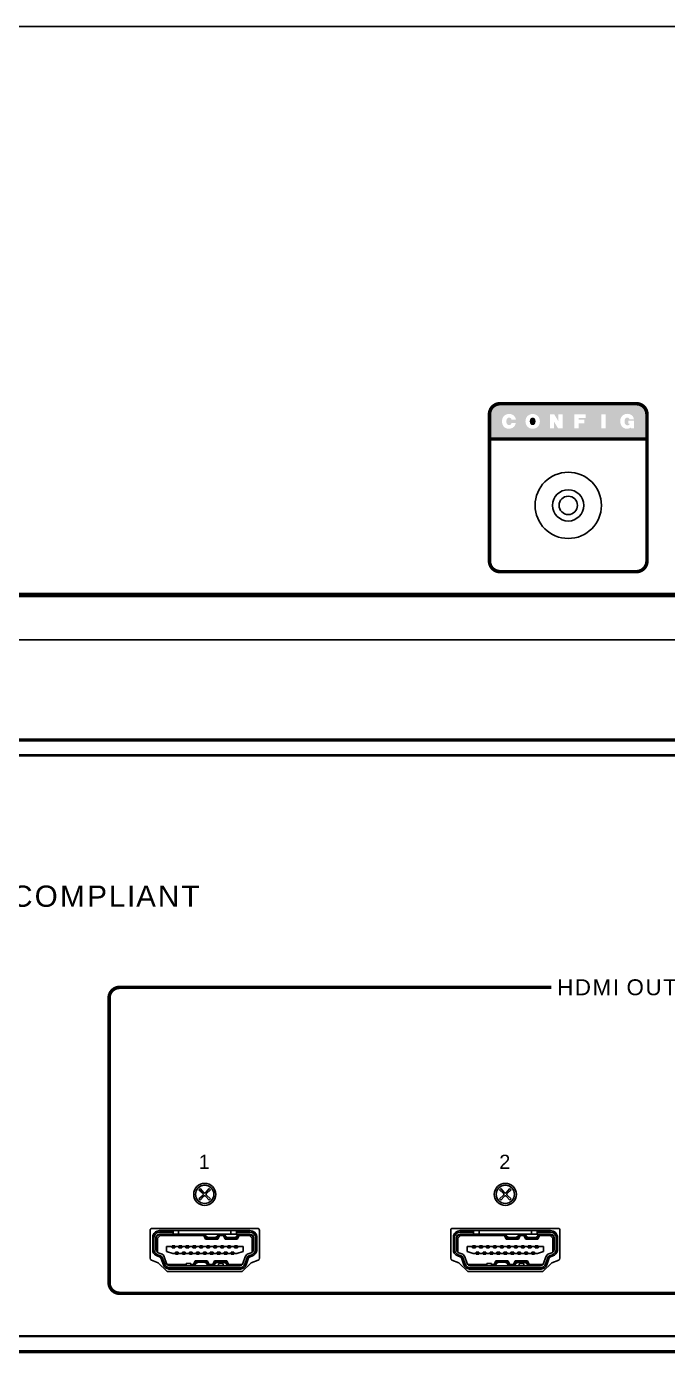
# Model space of a CAD drawing. Header units: inches. Extents: x 0.5 to 19.5, y 0.5 to 8.
# Drawn here: x 10 to 13.62, y 0.5 to 8 of the extents above; entities that cross this region are included whole.
import ezdxf

# ---------------------------------------------------------------- set-up
doc = ezdxf.new("R2010")
doc.units = ezdxf.units.IN
doc.header["$MEASUREMENT"] = 0
doc.styles.add('CAD_SALES', font='ARIAL.TTF')

# ---------------------------------------------------------------- blocks, each defined once
blk = doc.blocks.new('HDMI118')
for p, q in [((-0.2932755905517048, 0.09931207015879195), (-0.2932755905517048, 0.1910186385026229)), ((-0.2874015748031447, 0.1786299212598443), (-0.2874015748031447, 0.1117007874015776)), ((-0.2559055118110116, 0.1983149606299257), (-0.2755905511810859, 0.1786299212598443)), ((-0.2677165354330562, 0.1753683971466593), (-0.2755905511810859, 0.1786299212598443)), ((-0.2755905511811001, 0.1786299212598443), (-0.2755905511811001, 0.1117007874015776)), ((-0.2526439876978266, 0.190440944881896), (-0.2677165354330562, 0.1753683971466593)), ((-0.2677165354330562, 0.1753683971466593), (-0.2677165354330562, 0.09595275590551111)), ((-0.2559055118110249, 0.2179999999999991), (0.2559055118110196, 0.2179999999999929)), ((-0.1791338582677078, 0.2101259842519703), (-0.2559055118110116, 0.2101259842519703)), ((-0.2526439876978266, 0.190440944881896), (-0.2559055118110116, 0.1983149606299257)), ((-0.1791338582677078, 0.1983149606299257), (-0.2559055118110116, 0.1983149606299257)), ((-0.004866409360221979, 0.1904409448818818), (-0.2526439876978266, 0.190440944881896)), ((-0.1791338582677078, 0.218), (-0.1791338582677078, 0.2101259842519703)), ((-0.1791338582677078, 0.2101259842519703), (-0.1791338582677078, 0.1983149606299257)), ((-0.147637795275589, 0.1983149606299257), (-0.1791338582677078, 0.1983149606299257)), ((-0.147637795275589, 0.2179999999999929), (-0.147637795275589, 0.1983149606299257)), ((0.1476377952755961, 0.1983149606299115), (-0.147637795275589, 0.1983149606299257)), ((-0.004866409360221979, 0.1904409448818818), (0.007874015748040364, 0.1825669291338521)), ((-0.004866409360221979, 0.1904409448818818), (0.004976110324815153, 0.1707559055118004)), ((0.007874015748040364, 0.1825669291338521), (1.06581410364015e-14, 0.1983149606299186)), ((0.004976110324815153, 0.1707559055118004), (0.00984251968504779, 0.1786299212598372)), ((0.004976110324815153, 0.1707559055118004), (0.07376404715551743, 0.1707559055118004)), ((0.007874015748040364, 0.1825669291338521), (0.00984251968504779, 0.1786299212598372)), ((0.00984251968504779, 0.1786299212598372), (0.0254925069979457, 0.1786299212598372)), ((0.0254925069979457, 0.1786299212598372), (0.05324765048241531, 0.1786299212598372)), ((0.05324765048241531, 0.1786299212598372), (0.0688976377952848, 0.1786299212598372)), ((0.0688976377952848, 0.1786299212598372), (0.07086614173229222, 0.1825669291338521)), ((0.07376404715551743, 0.1707559055118004), (0.0688976377952848, 0.1786299212598301)), ((0.07086614173229222, 0.1825669291338521), (0.07874015748032193, 0.1983149606299115)), ((0.08360656684055456, 0.1904409448818818), (0.07086614173229222, 0.1825669291338521)), ((0.07376404715551743, 0.1707559055118004), (0.08360656684055456, 0.1904409448818818)), ((0.1053698111122081, 0.1904409448818818), (0.08360656684055456, 0.1904409448818818)), ((0.1053698111122081, 0.1904409448818818), (0.1181102362204847, 0.1825669291338521)), ((0.1053698111122081, 0.1904409448818818), (0.1152123307972452, 0.1707559055118004)), ((0.1181102362204847, 0.1825669291338521), (0.1102362204724479, 0.1983149606299115)), ((0.1152123307972452, 0.1707559055118004), (0.1200787401574921, 0.1786299212598301)), ((0.1152123307972452, 0.1707559055118004), (0.1840002676279617, 0.1707559055118004)), ((0.1181102362204847, 0.1825669291338521), (0.1200787401574921, 0.1786299212598301)), ((0.1200787401574921, 0.1786299212598301), (0.1357287274703616, 0.1786299212598301)), ((0.1357287274703616, 0.1786299212598301), (0.1634838709548454, 0.1786299212598301)), ((0.1476377952755961, 0.2179999999999858), (0.1476377952755961, 0.1983149606299115)), ((0.1791338582677149, 0.1983149606299115), (0.1476377952755961, 0.1983149606299115)), ((0.1634838709548454, 0.1786299212598301), (0.179133858267722, 0.1786299212598301)), ((0.1791338582677149, 0.2179999999999929), (0.1791338582677149, 0.2101259842519561)), ((0.1791338582677149, 0.2101259842519561), (0.1791338582677149, 0.1983149606299115)), ((0.2559055118110187, 0.2101259842519561), (0.1791338582677149, 0.2101259842519561)), ((0.2559055118110187, 0.1983149606299115), (0.1791338582677149, 0.1983149606299115)), ((0.179133858267722, 0.1786299212598301), (0.1811023622047294, 0.182566929133845)), ((0.1840002676279617, 0.1707559055118004), (0.179133858267722, 0.1786299212598301)), ((0.1811023622047294, 0.182566929133845), (0.1889763779527662, 0.1983149606299115)), ((0.1938427873129989, 0.1904409448818818), (0.1811023622047294, 0.182566929133845)), ((0.1840002676279617, 0.1707559055118004), (0.1938427873129989, 0.1904409448818818)), ((0.2526439876978408, 0.1904409448818747), (0.1938427873129989, 0.1904409448818818)), ((0.2526439876978408, 0.1904409448818747), (0.2559055118110329, 0.1983149606299115)), ((0.2677165354330775, 0.1753683971466451), (0.2526439876978408, 0.1904409448818747)), ((0.2755905511811072, 0.1786299212598301), (0.2559055118110329, 0.1983149606299115)), ((0.2677165354330775, 0.1753683971466451), (0.2755905511811072, 0.1786299212598301)), ((0.2677165354330775, 0.095952755905504), (0.2677165354330775, 0.1753683971466451)), ((0.2755905511811072, 0.1117007874015634), (0.2755905511811072, 0.1786299212598301)), ((0.2874015748031518, 0.1117007874015634), (0.2874015748031518, 0.1786299212598301)), ((0.294724409448289, 0.1851946974352492), (0.294724409448289, 0.1051360112261541)), ((-0.2666777997897931, 0.08210416942407406), (-0.2498642064945251, 0.07598452193354532)), ((-0.2626381917977518, 0.09320290116563612), (-0.2458245985025123, 0.08708325367511449)), ((-0.2165354330708631, 0.1284330708661479), (-0.2165354330708631, 0.1008740157480368)), ((-0.1850393700787301, 0.1284330708661479), (-0.2165354330708631, 0.1284330708661479)), ((-0.2165354330708631, 0.1008740157480368), (-0.1811023622047152, 0.08906299212598512)), ((-0.1811023622047152, 0.1323700787401627), (-0.1850393700787301, 0.1323700787401627)), ((-0.1850393700787301, 0.1323700787401627), (-0.1850393700787301, 0.1284330708661479)), ((-0.1850393700787301, 0.1284330708661479), (-0.1850393700787301, 0.1205590551181182)), ((-0.1850393700787301, 0.1205590551181182), (-0.1692913385826706, 0.1205590551181182)), ((-0.1811023622047152, 0.1323700787401627), (-0.1811023622047152, 0.1205590551181182)), ((-0.1732283464566855, 0.1323700787401627), (-0.1811023622047152, 0.1323700787401627)), ((-0.1811023622047152, 0.08906299212598512), (-0.1653543307086558, 0.08906299212598512)), ((-0.1732283464566855, 0.1323700787401627), (-0.1732283464566855, 0.1205590551181182)), ((-0.1692913385826706, 0.1323700787401627), (-0.1732283464566855, 0.1323700787401627)), ((-0.1692913385826706, 0.1284330708661479), (-0.1692913385826706, 0.1323700787401627)), ((-0.1692913385826706, 0.1284330708661479), (-0.1692913385826706, 0.1205590551181182)), ((-0.1456692913385815, 0.1284330708661479), (-0.1692913385826706, 0.1284330708661479)), ((-0.1653543307086558, 0.08906299212598512), (-0.1653543307086558, 0.09693700787402193)), ((-0.1496062992125964, 0.09693700787402193), (-0.1653543307086558, 0.09693700787402193)), ((-0.1653543307086558, 0.08906299212598512), (-0.1653543307086558, 0.08512598425197027)), ((-0.1653543307086558, 0.08512598425197027), (-0.1614173228346409, 0.08512598425197027)), ((-0.1614173228346409, 0.08512598425197027), (-0.1614173228346409, 0.09693700787402193)), ((-0.1535433070866041, 0.08512598425197027), (-0.1614173228346409, 0.08512598425197027)), ((-0.1535433070866041, 0.08512598425197027), (-0.1535433070866041, 0.09693700787402193)), ((-0.1535433070866041, 0.08512598425197027), (-0.1496062992125893, 0.08512598425197027)), ((-0.1502755905512778, 0.08512598425194895), (-0.1502755905512778, 0.09693700787399351)), ((-0.1496062992125964, 0.08906299212598512), (-0.1496062992125964, 0.09693700787402193)), ((-0.1496062992125964, 0.08906299212598512), (-0.1259842519684931, 0.08906299212598512)), ((-0.1496062992125893, 0.08512598425197027), (-0.1496062992125822, 0.08906299212598512)), ((-0.1417322834645525, 0.1323700787401627), (-0.1456692913385673, 0.1323700787401627)), ((-0.1456692913385673, 0.1323700787401627), (-0.1456692913385673, 0.1284330708661479)), ((-0.1456692913385815, 0.1284330708661479), (-0.1456692913385815, 0.1205590551181182)), ((-0.1456692913385815, 0.1205590551181182), (-0.1299212598425079, 0.120559055118111)), ((-0.1338582677165228, 0.1323700787401627), (-0.1417322834645525, 0.1323700787401627)), ((-0.1417322834645525, 0.1323700787401627), (-0.1417322834645525, 0.1205590551181182)), ((-0.1338582677165228, 0.1323700787401627), (-0.1338582677165228, 0.1205590551181182)), ((-0.1299212598425079, 0.1323700787401627), (-0.1338582677165228, 0.1323700787401627)), ((-0.1299212598425079, 0.1284330708661479), (-0.1299212598425079, 0.1323700787401627)), ((-0.1299212598425079, 0.1284330708661479), (-0.1299212598425079, 0.1205590551181182)), ((-0.1062992125984188, 0.1284330708661479), (-0.1299212598425079, 0.1284330708661479)), ((-0.1102362204724336, 0.09693700787401482), (-0.1259842519684931, 0.09693700787402193)), ((-0.1259842519684931, 0.08906299212598512), (-0.1259842519684931, 0.09693700787402193)), ((-0.1259842519684931, 0.08906299212598512), (-0.1259842519684931, 0.08512598425197027)), ((-0.1259842519684931, 0.08512598425197027), (-0.1220472440944782, 0.08512598425197027)), ((-0.1220472440944782, 0.08512598425197027), (-0.1220472440944782, 0.09693700787401482)), ((-0.1141732283464485, 0.08512598425197027), (-0.1220472440944782, 0.08512598425197027)), ((-0.1141732283464485, 0.08512598425197027), (-0.1141732283464485, 0.09693700787401482)), ((-0.1141732283464485, 0.08512598425197027), (-0.1102362204724336, 0.08512598425197027)), ((-0.1102362204724336, 0.08906299212598512), (-0.1102362204724336, 0.09693700787401482)), ((-0.1102362204724336, 0.08906299212598512), (-0.08661417322834453, 0.08906299212598512)), ((-0.1102362204724336, 0.08512598425197027), (-0.1102362204724336, 0.08906299212598512)), ((-0.1023622047244039, 0.1323700787401627), (-0.1062992125984188, 0.1323700787401627)), ((-0.1062992125984188, 0.1323700787401627), (-0.1062992125984188, 0.1284330708661479)), ((-0.1062992125984188, 0.1284330708661479), (-0.1062992125984188, 0.120559055118111)), ((-0.1062992125984188, 0.120559055118111), (-0.09055118110235938, 0.120559055118111)), ((-0.09448818897637423, 0.1323700787401627), (-0.1023622047244039, 0.1323700787401627)), ((-0.1023622047244039, 0.1323700787401627), (-0.1023622047244039, 0.120559055118111)), ((-0.09448818897637423, 0.1323700787401627), (-0.09448818897637423, 0.120559055118111)), ((-0.09055118110235227, 0.1323700787401627), (-0.09448818897637423, 0.1323700787401627)), ((-0.09055118110235227, 0.1284330708661479), (-0.09055118110235227, 0.1323700787401627)), ((-0.09055118110235938, 0.1284330708661479), (-0.09055118110235938, 0.120559055118111)), ((-0.06692913385825605, 0.1284330708661479), (-0.09055118110235938, 0.1284330708661479)), ((-0.07086614173227801, 0.09693700787401482), (-0.08661417322834453, 0.09693700787401482)), ((-0.08661417322834453, 0.08906299212598512), (-0.08661417322834453, 0.09693700787401482)), ((-0.08661417322833742, 0.08906299212598512), (-0.08661417322833742, 0.08512598425197027)), ((-0.08661417322833742, 0.08512598425197027), (-0.08267716535432257, 0.08512598425197027)), ((-0.08267716535432257, 0.08512598425197027), (-0.08267716535432257, 0.09693700787401482)), ((-0.07480314960628576, 0.08512598425197027), (-0.08267716535432257, 0.08512598425197027)), ((-0.07480314960628576, 0.08512598425197027), (-0.07480314960628576, 0.09693700787401482)), ((-0.07480314960628576, 0.08512598425197027), (-0.0708661417322709, 0.08512598425197027)), ((-0.07086614173227801, 0.08906299212598512), (-0.07086614173227801, 0.09693700787401482)), ((-0.07086614173227801, 0.08906299212598512), (-0.04724409448818179, 0.08906299212597801)), ((-0.0708661417322709, 0.08512598425197027), (-0.0708661417322709, 0.08906299212598512)), ((-0.0629921259842412, 0.1323700787401627), (-0.06692913385825605, 0.1323700787401627)), ((-0.06692913385825605, 0.1323700787401627), (-0.06692913385825605, 0.1284330708661479)), ((-0.06692913385825605, 0.1284330708661479), (-0.06692913385825605, 0.120559055118111)), ((-0.06692913385825605, 0.120559055118111), (-0.05118110236219664, 0.120559055118111)), ((-0.05511811023621149, 0.1323700787401627), (-0.0629921259842412, 0.1323700787401627)), ((-0.0629921259842412, 0.1323700787401627), (-0.0629921259842412, 0.120559055118111)), ((-0.05511811023621149, 0.1323700787401627), (-0.05511811023621149, 0.120559055118111)), ((-0.05118110236219664, 0.1323700787401627), (-0.05511811023621149, 0.1323700787401627)), ((-0.05118110236219664, 0.1284330708661479), (-0.05118110236219664, 0.1323700787401627)), ((-0.05118110236219664, 0.1284330708661479), (-0.05118110236219664, 0.120559055118111)), ((-0.02755905511810752, 0.1284330708661408), (-0.05118110236219664, 0.1284330708661479)), ((-0.03149606299212238, 0.09693700787400772), (-0.04724409448818179, 0.09693700787400772)), ((-0.04724409448818179, 0.08906299212597801), (-0.04724409448818179, 0.09693700787400772)), ((-0.04724409448818179, 0.08906299212597801), (-0.04724409448818179, 0.08512598425196316)), ((-0.04724409448818179, 0.08512598425196316), (-0.04330708661416693, 0.08512598425196316)), ((-0.04330708661416693, 0.08512598425196316), (-0.04330708661416693, 0.09693700787400772)), ((-0.03543307086613723, 0.08512598425196316), (-0.04330708661416693, 0.08512598425196316)), ((-0.03543307086613723, 0.08512598425196316), (-0.03543307086613723, 0.09693700787400772)), ((-0.03543307086613723, 0.08512598425196316), (-0.03149606299212238, 0.08512598425196316)), ((-0.03149606299212238, 0.08906299212597801), (-0.03149606299212238, 0.09693700787400772)), ((-0.03149606299212238, 0.08906299212597801), (-0.007874015748033258, 0.08906299212597801)), ((-0.03149606299212238, 0.08512598425196316), (-0.03149606299212238, 0.08906299212597801)), ((-0.02362204724408556, 0.1323700787401556), (-0.02755905511810752, 0.1323700787401556)), ((-0.02755905511810752, 0.1323700787401556), (-0.02755905511810752, 0.1284330708661408)), ((-0.02755905511810752, 0.1284330708661408), (-0.02755905511810752, 0.1205590551181039)), ((-0.02755905511810752, 0.1205590551181039), (-0.01181102362204811, 0.1205590551181039)), ((-0.01574803149605586, 0.1323700787401556), (-0.02362204724409267, 0.1323700787401556)), ((-0.02362204724409267, 0.1323700787401556), (-0.02362204724409267, 0.1205590551181039)), ((-0.01574803149605586, 0.1323700787401556), (-0.01574803149605586, 0.1205590551181039)), ((-0.0118110236220339, 0.1323700787401556), (-0.01574803149604875, 0.1323700787401556)), ((-0.0118110236220339, 0.1284330708661336), (-0.0118110236220339, 0.1323700787401556)), ((-0.01181102362204811, 0.1284330708661408), (-0.01181102362204811, 0.1205590551181039)), ((0.01181102362205522, 0.1284330708661336), (-0.01181102362204811, 0.1284330708661408)), ((0.007874015748040364, 0.09693700787400772), (-0.007874015748033258, 0.09693700787400772)), ((-0.007874015748033258, 0.08906299212597801), (-0.007874015748033258, 0.09693700787400772)), ((-0.007874015748019048, 0.08906299212597801), (-0.007874015748019048, 0.08512598425196316)), ((-0.007874015748019048, 0.08512598425196316), (-0.003937007874004195, 0.08512598425196316)), ((-0.003937007874004195, 0.08512598425196316), (-0.003937007874004195, 0.09693700787400772)), ((0.003937007874025511, 0.08512598425196316), (-0.003937007874004195, 0.08512598425196316)), ((0.003937007874025511, 0.08512598425196316), (0.003937007874025511, 0.09693700787400772)), ((0.003937007874025511, 0.08512598425196316), (0.007874015748040364, 0.08512598425196316)), ((0.007874015748040364, 0.08906299212597801), (0.007874015748040364, 0.09693700787400772)), ((0.007874015748040364, 0.08906299212597801), (0.03149606299212948, 0.08906299212597801)), ((0.007874015748040364, 0.08512598425196316), (0.007874015748040364, 0.08906299212597801)), ((0.01574803149607007, 0.1323700787401556), (0.01181102362205522, 0.1323700787401556)), ((0.01181102362205522, 0.1323700787401556), (0.01181102362205522, 0.1284330708661336)), ((0.01181102362205522, 0.1284330708661336), (0.01181102362205522, 0.1205590551181039)), ((0.01181102362205522, 0.1205590551181039), (0.02755905511811463, 0.1205590551181039)), ((0.02362204724409978, 0.1323700787401556), (0.01574803149607007, 0.1323700787401556)), ((0.01574803149607007, 0.1323700787401556), (0.01574803149607007, 0.1205590551181039)), ((0.02362204724409978, 0.1323700787401556), (0.02362204724409978, 0.1205590551181039)), ((0.02755905511811463, 0.1323700787401556), (0.02362204724409978, 0.1323700787401556)), ((0.02755905511811463, 0.1284330708661336), (0.02755905511811463, 0.1323700787401556)), ((0.02755905511811463, 0.1284330708661336), (0.02755905511811463, 0.1205590551181039)), ((0.05118110236220375, 0.1284330708661336), (0.02755905511811463, 0.1284330708661336)), ((0.04724409448818889, 0.09693700787400772), (0.03149606299212948, 0.09693700787400772)), ((0.03149606299212948, 0.08906299212597801), (0.03149606299212948, 0.09693700787400772)), ((0.03149606299212948, 0.08906299212597801), (0.03149606299212948, 0.08512598425196316)), ((0.03149606299212948, 0.08512598425196316), (0.03543307086614433, 0.08512598425196316)), ((0.03543307086614433, 0.08512598425196316), (0.03543307086614433, 0.09693700787400772)), ((0.04330708661417404, 0.08512598425196316), (0.03543307086614433, 0.08512598425196316)), ((0.04330708661417404, 0.08512598425196316), (0.04330708661417404, 0.09693700787400772)), ((0.04330708661417404, 0.08512598425196316), (0.047244094488196, 0.08512598425196316)), ((0.04724409448818889, 0.08906299212597801), (0.04724409448818889, 0.09693700787400772)), ((0.04724409448818889, 0.08906299212597801), (0.07086614173229222, 0.08906299212597801)), ((0.047244094488196, 0.08512598425196316), (0.047244094488196, 0.08906299212597801)), ((0.05511811023623281, 0.1323700787401485), (0.05118110236221796, 0.1323700787401485)), ((0.05118110236221796, 0.1323700787401485), (0.05118110236221796, 0.1284330708661336)), ((0.05118110236220375, 0.1284330708661336), (0.05118110236220375, 0.1205590551181039)), ((0.05118110236220375, 0.1205590551181039), (0.06692913385827026, 0.1205590551181039)), ((0.06299212598426251, 0.1323700787401485), (0.05511811023623281, 0.1323700787401485)), ((0.05511811023623281, 0.1323700787401485), (0.05511811023623281, 0.1205590551181039)), ((0.06299212598426251, 0.1323700787401485), (0.06299212598426251, 0.1205590551181039)), ((0.06692913385827737, 0.1323700787401485), (0.06299212598426251, 0.1323700787401485)), ((0.06692913385827737, 0.1284330708661336), (0.06692913385827737, 0.1323700787401485)), ((0.06692913385827737, 0.1284330708661336), (0.06692913385827026, 0.1205590551181039)), ((0.09055118110236648, 0.1284330708661336), (0.06692913385827737, 0.1284330708661336)), ((0.08661417322835163, 0.09693700787400772), (0.07086614173229222, 0.09693700787400772)), ((0.07086614173229222, 0.08906299212597801), (0.07086614173229222, 0.09693700787400772)), ((0.07086614173229222, 0.08906299212597801), (0.07086614173229222, 0.08512598425196316)), ((0.07086614173229222, 0.08512598425196316), (0.07480314960630707, 0.08512598425196316)), ((0.07480314960630707, 0.08512598425196316), (0.07480314960630707, 0.09693700787400772)), ((0.08267716535433678, 0.08512598425196316), (0.07480314960630707, 0.08512598425196316)), ((0.08267716535433678, 0.08512598425196316), (0.08267716535433678, 0.09693700787400772)), ((0.08267716535433678, 0.08512598425196316), (0.08661417322835163, 0.08512598425196316)), ((0.08661417322835163, 0.08906299212597801), (0.08661417322835163, 0.09693700787400772)), ((0.08661417322835163, 0.08906299212597801), (0.1102362204724407, 0.08906299212597801)), ((0.08661417322835163, 0.08512598425196316), (0.08661417322835163, 0.08906299212597801)), ((0.09448818897638134, 0.1323700787401485), (0.09055118110236648, 0.1323700787401485)), ((0.09055118110236648, 0.1323700787401485), (0.09055118110236648, 0.1284330708661336)), ((0.09055118110236648, 0.1284330708661336), (0.09055118110236648, 0.1205590551181039)), ((0.09055118110236648, 0.1205590551181039), (0.1062992125984259, 0.1205590551181039)), ((0.102362204724411, 0.1323700787401485), (0.09448818897638134, 0.1323700787401485)), ((0.09448818897638134, 0.1323700787401485), (0.09448818897638134, 0.1205590551181039)), ((0.102362204724411, 0.1323700787401485), (0.102362204724411, 0.1205590551181039)), ((0.1062992125984259, 0.1323700787401485), (0.102362204724411, 0.1323700787401485)), ((0.1062992125984259, 0.1284330708661336), (0.1062992125984259, 0.1323700787401485)), ((0.1062992125984259, 0.1284330708661336), (0.1062992125984259, 0.1205590551181039)), ((0.1299212598425292, 0.1284330708661336), (0.1062992125984259, 0.1284330708661336)), ((0.1259842519685073, 0.09693700787400772), (0.1102362204724407, 0.09693700787400772)), ((0.1102362204724407, 0.08906299212597801), (0.1102362204724407, 0.09693700787400772)), ((0.1102362204724407, 0.08906299212597801), (0.1102362204724407, 0.08512598425196316)), ((0.1102362204724407, 0.08512598425196316), (0.1141732283464627, 0.08512598425196316)), ((0.1141732283464627, 0.08512598425196316), (0.1141732283464627, 0.09693700787400772)), ((0.1220472440944924, 0.08512598425196316), (0.1141732283464627, 0.08512598425196316)), ((0.1220472440944924, 0.08512598425196316), (0.1220472440944924, 0.09693700787400772)), ((0.1220472440944995, 0.08512598425196316), (0.1259842519685144, 0.08512598425196316)), ((0.1259842519685073, 0.08906299212597801), (0.1259842519685073, 0.09693700787400772)), ((0.1259842519685073, 0.08906299212597801), (0.1496062992126035, 0.08906299212597801)), ((0.1259842519685144, 0.08512598425196316), (0.1259842519685144, 0.08906299212597801)), ((0.1338582677165441, 0.1323700787401485), (0.1299212598425292, 0.1323700787401485)), ((0.1299212598425292, 0.1323700787401485), (0.1299212598425292, 0.1284330708661336)), ((0.1299212598425292, 0.1284330708661336), (0.1299212598425292, 0.1205590551181039)), ((0.1299212598425292, 0.1205590551181039), (0.1456692913385886, 0.1205590551181039)), ((0.1417322834645738, 0.1323700787401485), (0.1338582677165441, 0.1323700787401485)), ((0.1338582677165441, 0.1323700787401485), (0.1338582677165441, 0.1205590551181039)), ((0.1417322834645738, 0.1323700787401485), (0.1417322834645738, 0.1205590551181039)), ((0.1456692913385886, 0.1323700787401485), (0.1417322834645738, 0.1323700787401485)), ((0.1456692913385886, 0.1284330708661336), (0.1456692913385886, 0.1323700787401485)), ((0.1456692913385886, 0.1284330708661336), (0.1456692913385886, 0.1205590551181039)), ((0.1692913385826778, 0.1284330708661336), (0.1456692913385886, 0.1284330708661336)), ((0.1496062992126035, 0.08906299212597801), (0.1496062992126035, 0.09693700787400772)), ((0.1653543307086629, 0.09693700787400772), (0.1496062992126035, 0.09693700787400772)), ((0.1496062992126035, 0.08906299212597801), (0.1496062992126035, 0.08512598425196316)), ((0.1496062992126035, 0.08512598425196316), (0.1535433070866183, 0.08512598425196316)), ((0.1535433070866183, 0.08512598425196316), (0.1535433070866183, 0.09693700787400772)), ((0.161417322834648, 0.08512598425196316), (0.1535433070866183, 0.08512598425196316)), ((0.161417322834648, 0.08512598425196316), (0.161417322834648, 0.09693700787400772)), ((0.161417322834648, 0.08512598425196316), (0.1653543307086629, 0.08512598425196316)), ((0.1653543307086629, 0.08906299212597801), (0.1653543307086629, 0.09693700787400772)), ((0.1653543307086629, 0.08906299212597801), (0.1811023622047223, 0.08906299212597801)), ((0.1653543307086629, 0.08512598425196316), (0.1653543307086629, 0.08906299212597801)), ((0.1692913385826778, 0.1323700787401485), (0.1692913385826778, 0.1284330708661336)), ((0.1732283464566997, 0.1323700787401485), (0.1692913385826778, 0.1323700787401485)), ((0.1692913385826778, 0.1284330708661336), (0.1692913385826778, 0.1205590551181039)), ((0.1692913385826778, 0.1205590551181039), (0.1850393700787372, 0.1205590551181039)), ((0.1732283464566926, 0.1205590551181039), (0.1732283464566926, 0.1323700787401485)), ((0.1732283464566997, 0.1323700787401485), (0.1811023622047294, 0.1323700787401485)), ((0.1850393700787514, 0.1323700787401485), (0.1811023622047294, 0.1323700787401485)), ((0.1811023622047294, 0.1205590551181039), (0.1811023622047294, 0.1323700787401485)), ((0.1811023622047223, 0.08906299212597801), (0.2165354330708702, 0.1008740157480226)), ((0.1850393700787514, 0.1284330708661336), (0.1850393700787514, 0.1323700787401485)), ((0.1850393700787372, 0.1284330708661336), (0.1850393700787372, 0.1205590551181039)), ((0.2165354330708702, 0.1284330708661336), (0.1850393700787372, 0.1284330708661336)), ((0.2165354330708702, 0.1008740157480226), (0.2165354330708702, 0.1284330708661336)), ((0.2458245985025194, 0.08708325367510028), (0.2626381917977589, 0.09320290116562191)), ((0.2498642064945322, 0.07598452193353111), (0.2666777997898002, 0.08210416942405985)), ((-0.2525572784892098, 0.06858536743918009), (-0.2693708717844778, 0.07470501492969461)), ((-0.2338461661726718, 0.02540078175882954), (-0.2478511959895222, 0.06387928493949246)), ((-0.2404520414951499, 0.06657235693417718), (-0.2264470116783066, 0.02809385375351425)), ((-0.2293533097535807, 0.07061196492620425), (-0.2153482799367232, 0.03213346174555554)), ((-0.2125984251968482, 0.02705511811024408), (-0.1043307086614114, 0.02705511811023698)), ((0.2031294164633142, -2.664535259100376e-15), (-0.2031294164633151, 2.664535259100376e-15)), ((-0.1968503937007888, 0.01918110236220727), (0.1968503937007817, 0.01918110236220016)), ((-0.1968503937007888, 0.007370078740162711), (0.1968503937007817, 0.007370078740155606)), ((-0.1043307086614114, 0.03296062992126636), (-0.07874015748031482, 0.03296062992126636)), ((-0.1043307086614114, 0.01918110236220727), (-0.1043307086614114, 0.03296062992126636)), ((-0.07874015748031482, 0.03296062992126636), (-0.07874015748031482, 0.01918110236220727)), ((-0.07874015748031482, 0.02705511811023698), (-0.06392152747045898, 0.02705511811023698)), ((-0.05407900778542185, 0.04674015748031835), (-0.06392152747045898, 0.02705511811023698)), ((-0.06392152747045898, 0.02705511811023698), (-0.05118110236219664, 0.03492913385827379)), ((-0.05118110236219664, 0.03492913385827379), (-0.05905511811022635, 0.01918110236220727)), ((-0.05407900778542185, 0.04674015748031835), (-0.04921259842518921, 0.03886614173228864)), ((0.01470892904528043, 0.04674015748031124), (-0.05407900778542185, 0.04674015748031835)), ((-0.04921259842518921, 0.03886614173228864), (-0.05118110236219664, 0.03492913385827379)), ((-0.03356261111229131, 0.03886614173228153), (-0.04921259842518921, 0.03886614173228864)), ((-0.005807467627850116, 0.03886614173228153), (-0.03356261111229131, 0.03886614173228153)), ((0.00984251968504779, 0.03886614173228153), (-0.005807467627850116, 0.03886614173228153)), ((0.01470892904528043, 0.04674015748031124), (0.00984251968504779, 0.03886614173228153)), ((0.01181102362205522, 0.03492913385825958), (0.00984251968504779, 0.03886614173228153)), ((0.01181102362205522, 0.03492913385825958), (0.01968503937008492, 0.01918110236220016)), ((0.02455144873031756, 0.02705511811022987), (0.01181102362205522, 0.03492913385825958)), ((0.02455144873031756, 0.02705511811022987), (0.01470892904528043, 0.04674015748031124)), ((0.02455144873031756, 0.02705511811022987), (0.04631469300197111, 0.02705511811022987)), ((0.05615721268700824, 0.04674015748031124), (0.04631469300197111, 0.02705511811022987)), ((0.04631469300197111, 0.02705511811022987), (0.05905511811024766, 0.03492913385825958)), ((0.05905511811024766, 0.03492913385825958), (0.05118110236221085, 0.01918110236220016)), ((0.05615721268700824, 0.04674015748031124), (0.06102362204725509, 0.03886614173227443)), ((0.1249451495177247, 0.04674015748031124), (0.05615721268700824, 0.04674015748031124)), ((0.06102362204725509, 0.03886614173227443), (0.05905511811024766, 0.03492913385825958)), ((0.07667360936012457, 0.03886614173227443), (0.06102362204725509, 0.03886614173227443)), ((0.1044287528446084, 0.03886614173227443), (0.07667360936012457, 0.03886614173227443)), ((0.07874015748032193, 0.03296062992125215), (0.1043307086614185, 0.03296062992125215)), ((0.07874015748032193, 0.01918110236220016), (0.07874015748032193, 0.03296062992125215)), ((0.1043307086614185, 0.03296062992125215), (0.1043307086614185, 0.01918110236220016)), ((0.120078740157485, 0.03886614173227443), (0.1044287528446084, 0.03886614173227443)), ((0.1249451495177247, 0.04674015748031124), (0.120078740157485, 0.03886614173227443)), ((0.1220472440944924, 0.03492913385825958), (0.120078740157485, 0.03886614173227443)), ((0.1220472440944924, 0.03492913385825958), (0.1299212598425292, 0.01918110236220016)), ((0.1347876692027619, 0.02705511811022987), (0.1220472440944924, 0.03492913385825958)), ((0.1347876692027619, 0.02705511811022987), (0.1249451495177247, 0.04674015748031124)), ((0.1347876692027619, 0.02705511811022987), (0.2125984251968553, 0.02705511811022987)), ((0.2153482799367303, 0.03213346174554843), (0.2293533097535878, 0.07061196492619004)), ((0.2264470116783066, 0.02809385375350004), (0.240452041495157, 0.06657235693416297)), ((0.2478511959895222, 0.06387928493947825), (0.2338461661726789, 0.02540078175881533)), ((0.2693708717844849, 0.0747050149296804), (0.2525572784892169, 0.06858536743916588))]:
    blk.add_line(p, q)
for centre, radius, start, end in [((-0.2559055118110258, 0.1786299212598408), 0.03937007874015684, 90, 161.6589005337102), ((-0.2559055118110258, 0.1786299212598408), 0.03149606299212555, 90, 180), ((-0.2559055118110258, 0.1786299212598408), 0.01968503937007845, 90, 180), ((0.02549250699793149, 0.202251968503937), 0.02362204724409416, 189.594068226862, 270), ((0.0532476504824011, 0.202251968503937), 0.0236220472440942, 270, 350.4059317731411), ((0.1357287274703545, 0.2022519685039299), 0.02362204724409413, 189.594068226862, 270), ((0.1634838709548454, 0.2022519685039299), 0.02362204724409422, 270, 350.4059317731411), ((0.2559055118110187, 0.1786299212598337), 0.03937007874015695, 9.598638387971697, 90), ((0.2559055118110187, 0.1786299212598337), 0.03149606299212554, 0, 90), ((0.2559055118110187, 0.1786299212598337), 0.01968503937007847, 0, 90), ((-0.2559055118110258, 0.1117007874015741), 0.03937007874015691, 198.341099466292, 249.9999999999814), ((-0.2559055118110258, 0.1117007874015741), 0.0314960629921255, 180, 249.9999999999679), ((-0.2559055118110258, 0.1117007874015741), 0.01968503937007847, 180, 249.9999999999839), ((-0.2552503504839372, 0.0611862129448042), 0.01574803149606276, 19.99999999993305, 69.99999999987867), ((-0.2552503504839372, 0.0611862129448042), 0.02755905511810981, 19.99999999993922, 69.9999999999835), ((0.2552503504839301, 0.06118621294479709), 0.02755905511810986, 110.0000000000165, 160.0000000000017), ((0.2552503504839301, 0.06118621294479709), 0.01574803149606274, 110.0000000001213, 159.9999999999975), ((0.2559055118110187, 0.111700787401567), 0.01968503937007842, 290.0000000000157, 0), ((0.2559055118110187, 0.111700787401567), 0.03149606299212541, 290.0000000000321, 0), ((0.2559055118110187, 0.111700787401567), 0.03937007874015695, 290.0000000000182, 350.4013616120345), ((-0.2552503504839372, 0.0611862129448042), 0.007874015748031269, 19.99999999999571, 69.99999999974305), ((-0.1968503937007888, 0.03886614173228509), 0.03937007874015708, 200.0000000000138, 260.8228685284905), ((-0.1968503937007888, 0.03886614173228509), 0.0314960629921256, 200.0000000000232, 270), ((-0.1968503937007888, 0.03886614173228509), 0.01968503937007846, 200.0000000000159, 270), ((-0.03356261111230552, 0.01524409448818886), 0.02362204724409421, 90, 170.4059317731484), ((-0.005807467627850116, 0.01524409448818886), 0.02362204724409416, 9.59406822686218, 90), ((0.07667360936011747, 0.01524409448818886), 0.0236220472440942, 90, 170.4059317731411), ((0.1044287528446084, 0.01524409448818886), 0.02362204724409413, 9.59406822686218, 90), ((0.1968503937007817, 0.03886614173227798), 0.01968503937007846, 270, 339.9999999999841), ((0.1968503937007817, 0.03886614173227798), 0.03149606299212568, 270, 339.9999999999769), ((0.1968503937007817, 0.03886614173227798), 0.03937007874015679, 279.1771314715358, 339.9999999999841), ((0.2552503504839301, 0.06118621294479709), 0.00787401574803132, 110.000000000247, 160.0000000001197)]:
    blk.add_arc(centre, radius, start, end)
blk = doc.blocks.new('SCREW')
for p, q in [((-0.009511576016324241, 0.004136086746967527), (-0.03316932377180493, 0.02490695948794985)), ((-0.004136086746966861, 0.009511576016327794), (-0.02490695948795008, 0.03316932377180515)), ((0.004136086746963308, 0.009511576016327128), (0.02490695948794919, 0.03316932377180581)), ((0.009511576016324241, 0.004136086746968859), (0.03316932377180581, 0.02490695948794919)), ((-0.009511576016323353, -0.004136086746962642), (-0.03316932377180581, -0.02490695948794919)), ((-0.004136086746965084, -0.009511576016318024), (-0.02490695948794919, -0.03316932377180581)), ((0.004136086746965084, -0.009511576016318912), (0.02490695948795008, -0.03316932377180448)), ((0.00951157601632513, -0.004136086746961309), (0.03316932377180581, -0.02490695948794919))]:
    blk.add_line(p, q)
blk.add_circle((0, 0), 0.05161109714188149)
for centre, radius, start, end in [((0, 0), 0.04147964163795573, 126.9030119760569, 143.0969880239431), ((-0.01314295007419375, 2.664535259100376e-15), 0.005504006824721821, 311.2822713624062, 48.71772863759234), ((-1.77635683940025e-15, 0.0131429500741973), 0.005504006824721821, 221.2822713624077, 318.7177286375937), ((0.01314295007419464, 3.552713678800501e-15), 0.005504006824721821, 131.2822713624062, 228.7177286375924), ((0, 0), 0.04147964163795573, 36.90301197605553, 53.09698802394441), ((0, 0), 0.04147964163795573, 216.9030119760557, 233.0969880239444), ((0, -0.0131429500741882), 0.005504006824721821, 41.28227136240771, 138.7177286375938), ((0, 0), 0.04147964163795573, 306.9030119760596, 323.0969880239458)]:
    blk.add_arc(centre, radius, start, end)

msp = doc.modelspace()

# ---------------------------------------------------------------- hatches: boundary and pattern name
h = msp.add_hatch(color=256)
edge = h.paths.add_edge_path()
edge.add_arc((13.4486899161183, 5.806585804790686), 0.05999999865889549, 0, 90)
edge.add_line((13.4486899161183, 5.866585803449581), (12.67816090777046, 5.866585803449581))
edge.add_arc((12.67816090777046, 5.806585804790686), 0.05999999865889549, 90, 180)
edge.add_line((12.61816090911157, 5.806585804790686), (12.61816090911157, 5.666585803449582))
edge.add_line((12.61816090911157, 5.666585803449582), (13.5086899147772, 5.666585803449582))
edge.add_line((13.50868991477719, 5.666585803449582), (13.50868991477719, 5.806585804790686))
edge = h.paths.add_edge_path(flags=16)
edge.add_arc((12.72533596312548, 5.778795094788165), 0.05391356378705415, 266.43595304692377, 284.44471101508753, ccw=False)
edge.add_arc((12.72600148368541, 5.760593721209862), 0.03583378614899101, 200.2589189666799, 263.5635352713715, ccw=False)
edge.add_arc((12.74236312847981, 5.767062811323598), 0.05342478847260867, 164.8937861972955, 200.6916185341315, ccw=False)
edge.add_arc((12.72587108123572, 5.771810797099569), 0.03626639264751472, 110.47614518944641, 165.3455304628878, ccw=False)
edge.add_arc((12.72918446706249, 5.764964281139871), 0.04384514435695536, 68.59729855220172, 111.40270144779839, ccw=False)
edge.add_arc((12.7315724085698, 5.772209110536195), 0.0362309597362293, 6.301453401987715, 67.93226796455542, ccw=False)
edge.add_line((12.76758446706249, 5.776185803449582), (12.74278446706249, 5.776185803449582))
edge.add_arc((12.72906474496892, 5.774271880337031), 0.0138525765114411, 7.941600914737911, 143.1178108851343)
edge.add_arc((12.7337848304786, 5.771252308597978), 0.01944478309553695, 144.3483792706491, 167.7266427801961)
edge.add_arc((12.74738556942469, 5.76622430738659), 0.03386391715887437, 164.3036819933474, 200.1015143301832)
edge.add_arc((12.72901382839233, 5.760057369503826), 0.01450123376865532, 202.167607369601, 280.2108051444521)
edge.add_arc((12.72964378464779, 5.758926485864281), 0.01328321431577099, 278.4010038802871, 351.5989961197216)
edge.add_line((12.74278446706249, 5.756985803449583), (12.76678446706249, 5.756985803449583))
edge.add_arc((12.73231690050831, 5.760637509486328), 0.03466046885351603, 280.75430074638376, 353.9522929858293, ccw=False)
edge = h.paths.add_edge_path(flags=16)
edge.add_arc((12.86238446706249, 5.769714191348461), 0.04510319104848487, 252.9825933674592, 287.0174066325408, ccw=False)
edge.add_arc((12.86091522493651, 5.763573205024386), 0.03880307404774222, 195.8339027193517, 252.403289287483, ccw=False)
edge.add_arc((12.8705984653127, 5.766585803449583), 0.04894155730533473, 163.8661365404147, 196.1338634595872, ccw=False)
edge.add_arc((12.86091522493651, 5.769598401874779), 0.03880307404774268, 107.596710712517, 164.1660972806483, ccw=False)
edge.add_arc((12.86238446706249, 5.763457415550704), 0.04510319104848487, 72.98259336745917, 107.0174066325408, ccw=False)
edge.add_arc((12.86385370918848, 5.769598401874779), 0.03880307404774222, 15.833902719351727, 72.403289287483, ccw=False)
edge.add_arc((12.85417046881227, 5.766585803449583), 0.04894155730533424, -16.13386345958719, 16.133863459585314, ccw=False)
edge.add_arc((12.86385370918848, 5.763573205024386), 0.03880307404774268, 287.59671071251694, 344.16609728064833, ccw=False)
edge = h.paths.add_edge_path(flags=16)
edge.add_arc((13.39838446706248, 5.7642574155507), 0.04510319104848826, 72.98259336745832, 107.01740663253949, ccw=False)
edge.add_arc((13.40127563987642, 5.775337025994133), 0.03366594799409755, 5.537683227194179, 72.16906545350889, ccw=False)
edge.add_line((13.43478446706249, 5.778585803449582), (13.40998446706248, 5.778585803449582))
edge.add_arc((13.39730348718497, 5.775030615348095), 0.01316991317704691, 15.66115621308869, 156.9560718140048)
edge.add_arc((13.4186625772987, 5.765270291638561), 0.03665046190122626, 155.9855802653015, 191.7834126021367)
edge.add_arc((13.40107199987089, 5.76239118402701), 0.01885850965694843, 194.1349763441738, 236.9403792397696)
edge.add_arc((13.39855370590763, 5.758335777202864), 0.01408626832896935, 236.5267924454103, 337.6786654926985)
edge.add_line((13.41158446706249, 5.752985803449583), (13.40278446706249, 5.752985803449583))
edge.add_line((13.40278446706249, 5.752985803449583), (13.40278446706249, 5.771385803449583))
edge.add_line((13.40278446706249, 5.771385803449583), (13.43558446706249, 5.771385803449583))
edge.add_line((13.43558446706249, 5.771385803449583), (13.43558446706249, 5.726585803449582))
edge.add_line((13.43558446706249, 5.726585803449582), (13.41878446706249, 5.726585803449582))
edge.add_line((13.41878446706249, 5.726585803449582), (13.41798446706249, 5.732185803449582))
edge.add_arc((13.3956459893722, 5.761276118410212), 0.03667770453597364, 206.3688162525563, 307.5206892998492, ccw=False)
edge.add_arc((13.40610944344044, 5.767292323134621), 0.04873022058855452, 162.6971218657464, 207.2423595904728, ccw=False)
edge.add_arc((13.3961718686373, 5.770798401874778), 0.0382015830478529, 106.7153067159349, 163.2846932840651, ccw=False)
h.paths.add_polyline_path([(13.00598446706249, 5.726585803449582), (12.98278446706249, 5.765785803449582), (12.98278446706249, 5.726585803449582), (12.95958446706248, 5.726585803449582), (12.95958446706248, 5.806585803449583), (12.98438446706249, 5.806585803449583), (13.00678446706249, 5.768985803449583), (13.00678446706249, 5.806585803449583), (13.03158446706249, 5.806585803449583), (13.03158446706249, 5.726585803449582)], flags=16)
h.paths.add_polyline_path([(13.24998446706249, 5.806585803449583), (13.27558446706249, 5.806585803449583), (13.27558446706249, 5.726585803449582), (13.24998446706249, 5.726585803449582)], flags=16)
h.paths.add_polyline_path([(13.12198446706249, 5.754585803449583), (13.12198446706249, 5.726585803449582), (13.09718446706249, 5.726585803449582), (13.09718446706249, 5.806585803449583), (13.16198446706249, 5.806585803449583), (13.16198446706249, 5.785785803449583), (13.12198446706249, 5.785785803449583), (13.12198446706249, 5.775385803449582), (13.15478446706249, 5.775385803449582), (13.15478446706249, 5.754585803449583)], flags=16)
h = msp.add_hatch(color=256)
edge = h.paths.add_edge_path()
edge.add_arc((12.87768336470028, 5.766585803449583), 0.03166110236220317, 157.727381137638, 202.272618862365)
edge.add_arc((12.86238446706249, 5.760359587608916), 0.01514386289948974, 202.4118950148046, 337.5881049851954)
edge.add_arc((12.84708556942469, 5.766585803449583), 0.03166110236220385, 337.7273811376351, 382.272618862362)
edge.add_arc((12.86238446706249, 5.772812019290249), 0.01514386289948974, 22.41189501480462, 157.5881049851954)

# ---------------------------------------------------------------- linework, layer by layer
for p, q in [((0.500000000000135, 7.999999999999979), (19.50000000000026, 8.000000000000007)), ((19.50000000000017, 4.529999999999982), (0.5000000000000462, 4.529999999999957)), ((0.5000000000000888, 3.970000000000023), (19.50000000000022, 3.970000000000051)), ((18.38800000000094, 3.959999999999933), (1.611999999999277, 3.959999999999933)), ((1.611999999999277, 3.880000000000007), (18.38800000000094, 3.880000000000007)), ((1.650000000000109, 3.875000000000026), (18.35000000000011, 3.875000000000026)), ((10.71053149606314, 1.202102362204742), (11.30501968503951, 1.202102362204742)), ((12.41053149606314, 1.202102362204742), (13.00501968503951, 1.202102362204742)), ((10.69872047244109, 1.032873165954444), (10.69872047244109, 1.190291338582695)), ((11.31683070866156, 1.190291338582695), (11.31683070866156, 1.032873165954444)), ((12.39872047244109, 1.032873165954444), (12.39872047244109, 1.190291338582695)), ((13.01683070866156, 1.190291338582695), (13.01683070866156, 1.032873165954446)), ((10.74480283514875, 1.006127880238252), (10.70606814569983, 1.021937957564346)), ((10.79173316202952, 0.9613815915585784), (10.7486046009447, 1.003629977927385)), ((11.26694658015795, 1.003629977927385), (11.22381801907313, 0.9613815915585784)), ((11.30948303540282, 1.021937957564343), (11.27074834595389, 1.006127880238252)), ((12.44480283514875, 1.006127880238252), (12.40606814569983, 1.021937957564346)), ((12.49173316202952, 0.9613815915585784), (12.4486046009447, 1.003629977927385)), ((12.96694658015795, 1.003629977927385), (12.92381801907313, 0.9613815915585784)), ((13.00948303540282, 1.021937957564346), (12.97074834595389, 1.006127880238252)), ((11.21555290291388, 0.9580078740157676), (10.79999827818877, 0.9580078740157676)), ((12.91555290291388, 0.9580078740157676), (12.49999827818877, 0.9580078740157676)), ((18.38800000000094, 0.5900000000000434), (1.611999999999277, 0.5900000000000434)), ((18.35000000000011, 0.5950000000000228), (1.65000000000011, 0.5950000000000228)), ((19.50000000000012, 0.5000000000000249), (0.5, 0.5)), ((1.611999999999277, 0.5100000000001161), (18.38800000000094, 0.5100000000001161))]:
    msp.add_line(p, q)
at = {"linetype": 'Continuous', "const_width": 0.02}
msp.add_lwpolyline([(13.50868991477719, 5.666585803449582), (13.50868991477719, 5.806585804790686, 0.414213562373095), (13.4486899161183, 5.866585803449581), (12.67816090777046, 5.866585803449581, 0.4142135623730951), (12.61816090911157, 5.806585804790686), (12.61816090911157, 5.666585803449582)], format="xyb", dxfattribs=at)
at = {"const_width": 0.02}
msp.add_lwpolyline([(13.4486899161183, 4.916585803449586), (12.67816090777046, 4.916585803449586, -0.414213562373095), (12.61816090911157, 4.976585802108481), (12.61816090911157, 5.666585803449582), (13.50868991477719, 5.666585803449582), (13.50868991477719, 4.976585802108481, -0.414213562373095)], format="xyb", close=True, dxfattribs=at)
at = {"color": 1, "const_width": 0.028}
msp.add_lwpolyline([(2.19204629547891, 4.784614024485474), (17.80795370452135, 4.784614024485485)], dxfattribs=at)
at = {"const_width": 0.02}
msp.add_lwpolyline([(12.96717889567519, 2.565068247473776), (10.52692539733555, 2.565068247473776, 0.4142135623730951), (10.46692539733555, 2.505068247473777), (10.46692539733555, 0.8948390759428202, 0.414213562373095), (10.52692539733555, 0.8348390759428215), (16.58862578376711, 0.8348390759428215, 0.414213562373095), (16.64862578376711, 0.8948390759428202), (16.64862578376711, 2.505068247473777, 0.4142135623730949), (16.58862578376711, 2.565068247473776), (14.08815191284537, 2.565068247473776)], format="xyb", dxfattribs=at)
for centre, radius in [((13.06342541194438, 5.291574715731251), 0.1875000000000013), ((13.06342541194438, 5.291574715731254), 0.08850000000000062), ((13.06342541194438, 5.291574715731254), 0.05184591683899242), ((11.00777559055133, 1.394228346456711), 0.06249999999999999), ((12.70777559055133, 1.394228346456711), 0.06249999999999999)]:
    msp.add_circle(centre, radius)
for centre, radius, start, end in [((10.71053149606314, 1.190291338582695), 0.01181102362204778, 90, 180), ((11.30501968503952, 1.190291338582695), 0.01181102362204769, 0, 90), ((12.41053149606314, 1.190291338582695), 0.01181102362204778, 90, 180), ((13.00501968503952, 1.190291338582695), 0.01181102362204909, 0, 89.99999999998641), ((10.71053149606314, 1.032873165954446), 0.01181102362204769, 180, 247.7965214679338), ((10.74033948478546, 0.9951926718481596), 0.0118110236220391, 45.59065721463656, 67.79652146794356), ((11.27521169631721, 0.9951926718481348), 0.01181102362206826, 112.2034785320855, 134.4093427853362), ((11.30501968503952, 1.032873165954446), 0.01181102362204899, 292.203478532066, 0), ((12.41053149606314, 1.032873165954446), 0.01181102362204909, 180, 247.7965214679213), ((12.44033948478545, 0.9951926718481561), 0.01181102362204246, 45.59065721462669, 67.79652146792357), ((12.9752116963172, 0.9951926718481507), 0.01181102362204894, 112.2034785320661, 134.4093427853545), ((13.00501968503952, 1.032873165954444), 0.01181102362204477, 292.2034785320586, 0), ((10.79999827818877, 0.9698188976378175), 0.01181102362205069, 225.590657214655, 270), ((11.21555290291388, 0.9698188976378175), 0.0118110236220511, 270, 314.4093427853257), ((12.49999827818877, 0.9698188976378175), 0.01181102362205013, 225.5906572146455, 269.9999999999864), ((12.91555290291388, 0.9698188976378175), 0.01181102362205031, 270, 314.4093427853352)]:
    msp.add_arc(centre, radius, start, end)

# ---------------------------------------------------------------- block references
for name, p in [('SCREW', (11.00777559055133, 1.394228346456711)), ('SCREW', (12.70777559055133, 1.394228346456711)), ('HDMI118', (11.00777559055133, 0.9710551181102576)), ('HDMI118', (12.70777559055133, 0.9710551181102576))]:
    msp.add_blockref(name, p)

# ---------------------------------------------------------------- texts
at = {"style": 'CAD_SALES'}
for s, width, insert, char_height, attachment_point in [('{\\T1.1;HDMI-HDCP COMPLIANT}', 9.010817079850838, (9.897775590551323, 3.019249999993172), 0.12, 8), ('{\\T1.1;HDMI OUTPUTS}', 2.059601732289263, (13.52766540426028, 2.565068247473776), 0.09, 5), ('{\\T1.1;1}', 0.09543642482726611, (11.00777559055133, 1.538541127829677), 0.08, 8), ('{\\T1.1;2}', 0.09543642482726611, (12.70777559055132, 1.538541127829677), 0.08, 8)]:
    msp.add_mtext_dynamic_manual_height_columns(s, width=width, gutter_width=0.4, heights=[0], dxfattribs=dict(at, insert=insert, char_height=char_height, attachment_point=attachment_point))

doc.saveas('drawing.dxf')
